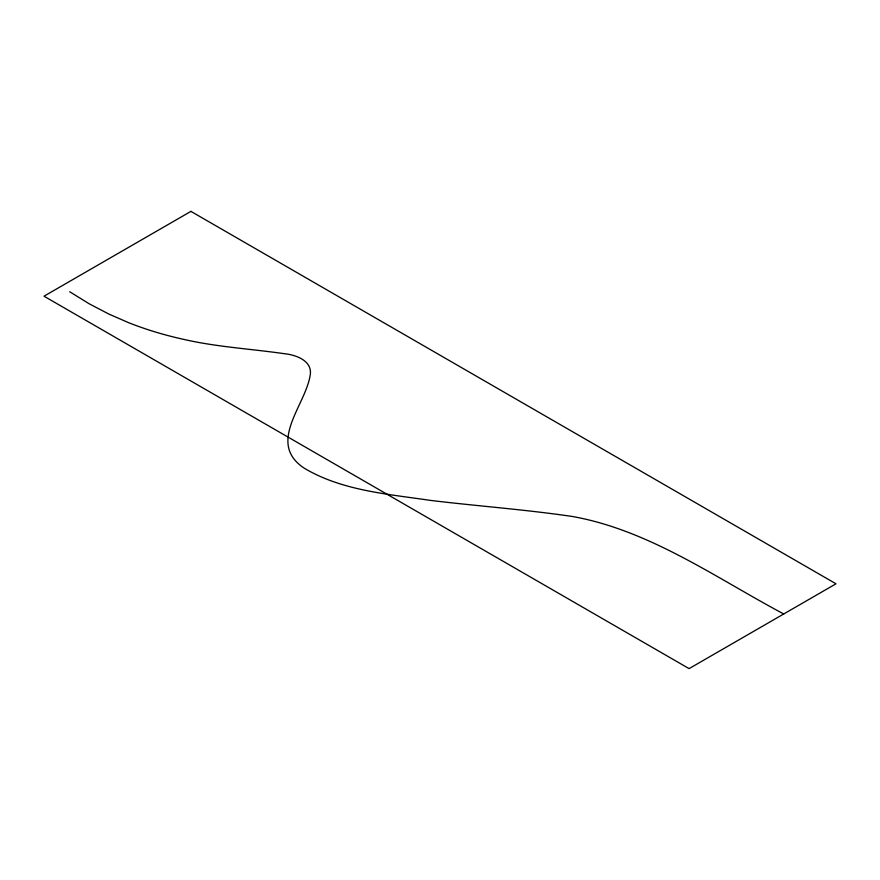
<?xml version="1.0" encoding="UTF-8"?>
<svg xmlns="http://www.w3.org/2000/svg" width="880" height="880" viewBox="0 0 880 880"><rect width="100%" height="100%" fill="white"/><g stroke="black" fill="none" stroke-linecap="round" stroke-linejoin="round"><path stroke-width="1.32" d="M783.739 613.976C715.693 577.775 649.858 530.409 572.561 516.505C525.25 509.531 477.51 506.099 430.045 500.346C387.453 494.01 342.155 490.71 304.337 468.259C266.684 443.388 304.733 406.439 310.035 376.101C313.434 360.899 295.955 354.794 284.031 353.65C250.712 348.876 216.953 346.984 184.063 339.46A261.789 151.14 0 0 1 128.205 322.509L108.823 314.039L89.276 303.842L69.696 291.742M190.916 211.376L44 296.197L689.084 668.624L836 583.803L190.916 211.376"/></g></svg>
